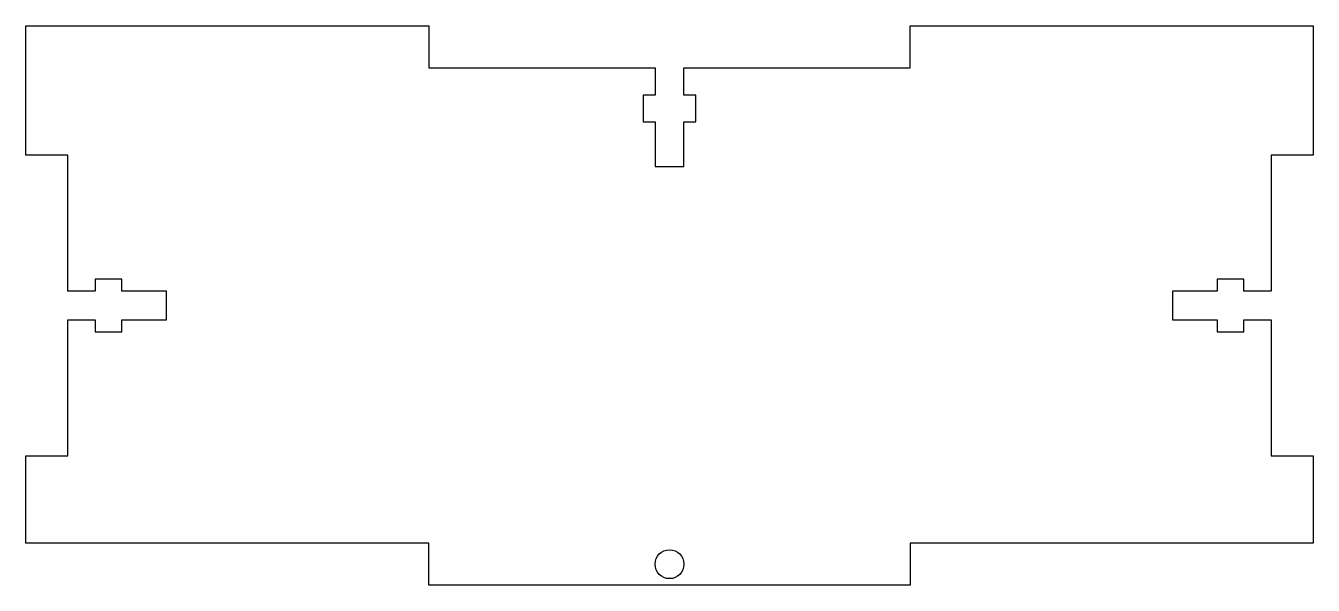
# Model space of a CAD drawing. Header units: inches. Extents: x -2.67 to 2.67, y 0 to 2.32.
import ezdxf

# ---------------------------------------------------------------- set-up
doc = ezdxf.new("R2010")
doc.units = ezdxf.units.IN
doc.layers.get('0').update_dxf_attribs({"linetype": 'CONTINUOUS'})

msp = doc.modelspace()

# ---------------------------------------------------------------- linework, layer by layer
msp.add_lwpolyline([(-2.5, 1.1025), (-2.386, 1.1025), (-2.386, 1.0525), (-2.276, 1.0525), (-2.276, 1.1025), (-2.09, 1.1025), (-2.09, 1.2225), (-2.276, 1.2225), (-2.276, 1.2725), (-2.386, 1.2725), (-2.386, 1.2225), (-2.5, 1.2225), (-2.5, 1.7875), (-2.675, 1.7875), (-2.675, 2.325), (-1, 2.325), (-1, 2.15), (-0.06, 2.15), (-0.06, 2.036), (-0.11, 2.036), (-0.11, 1.926), (-0.06, 1.926), (-0.06, 1.74), (0.06, 1.74), (0.06, 1.926), (0.11, 1.926), (0.11, 2.036), (0.06, 2.036), (0.06, 2.15), (1, 2.15), (1, 2.325), (2.675, 2.325), (2.675, 1.7875), (2.5, 1.7875), (2.5, 1.2225), (2.386, 1.2225), (2.386, 1.2725), (2.276, 1.2725), (2.276, 1.2225), (2.09, 1.2225), (2.09, 1.1025), (2.276, 1.1025), (2.276, 1.0525), (2.386, 1.0525), (2.386, 1.1025), (2.5, 1.1025), (2.5, 0.5375), (2.675, 0.5375), (2.675, 0.175), (1, 0.175), (1, 0), (-1, 0), (-1, 0.175), (-2.675, 0.175), (-2.675, 0.5375), (-2.5, 0.5375)], close=True)
msp.add_circle((0, 0.0875), 0.06)

doc.saveas('drawing.dxf')
